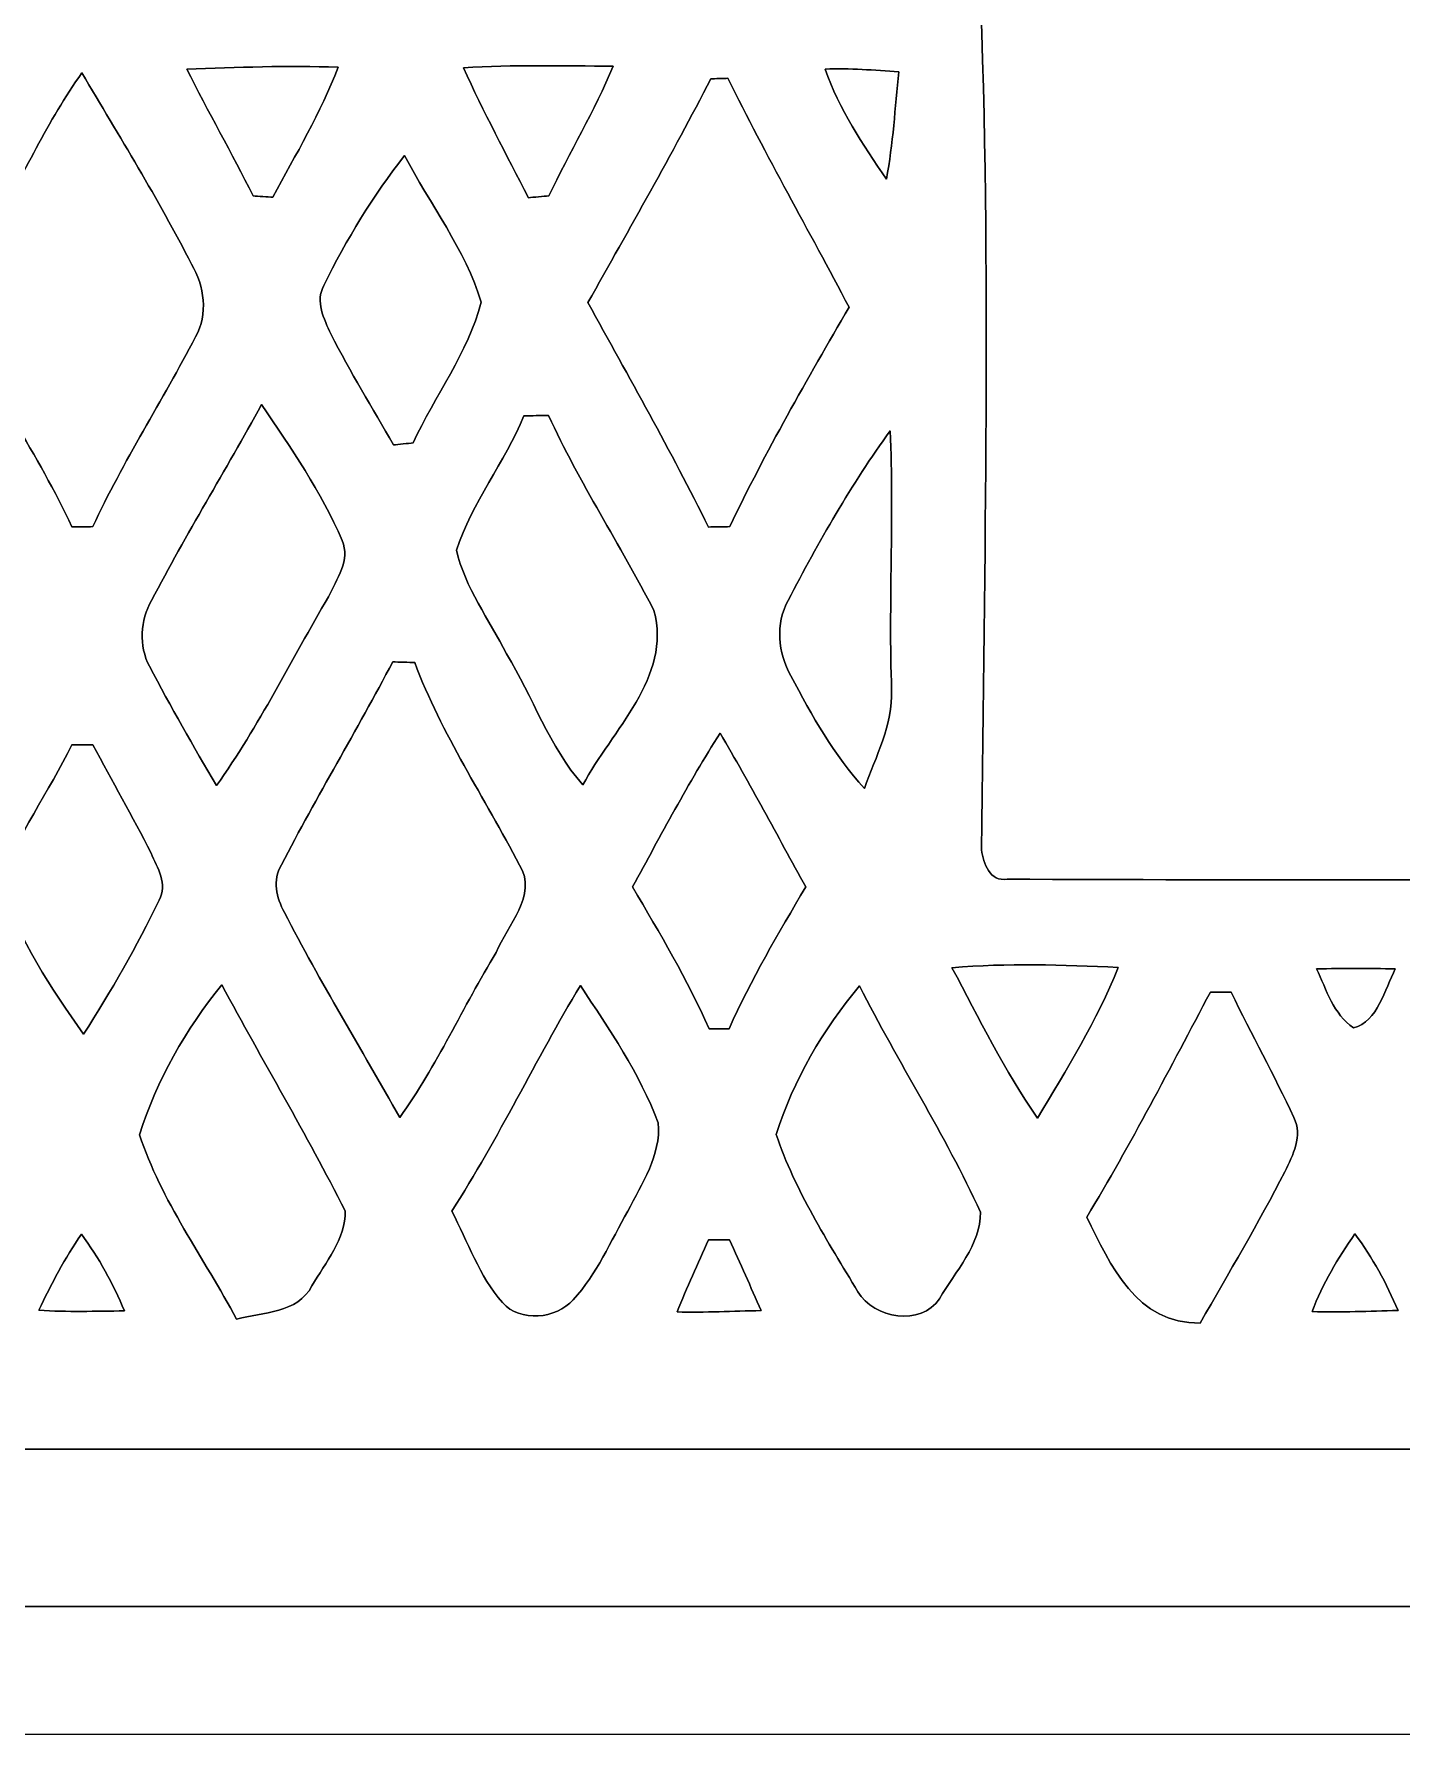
# Model space of a CAD drawing. Header units: centimetres. Extents: x -16.8 to 16.8, y -16.7 to 16.7.
# Drawn here: x -6.33 to 0.11, y -16.67 to -8.67 of the extents above; entities that cross this region are included whole.
import ezdxf

# ---------------------------------------------------------------- set-up
doc = ezdxf.new("R2010")
doc.units = ezdxf.units.CM
doc.header["$MEASUREMENT"] = 0
doc.layers.add('Layer 1', color=7, linetype='Continuous')

msp = doc.modelspace()

# ---------------------------------------------------------------- linework, layer by layer
at = {"layer": 'Layer 1', "color": 7}
for points, knots in [([(-16.77458, 16.66875), (-16.77458, 16.66875), (16.77458, 16.66875), (16.77458, 16.66875), (16.77458, 16.66875), (16.77458, 16.66875), (16.77458, -16.66875), (16.77458, -16.66875), (16.77458, -16.66875), (16.77458, -16.66875), (-16.77458, -16.66875), (-16.77458, -16.66875), (-16.77458, -16.66875), (-16.77458, -16.66875), (-16.77458, 16.66875), (-16.77458, 16.66875), (-16.77458, 16.66875), (-16.77458, 16.66875), (-16.77458, 16.66875), (-16.77458, 16.66875)], [0, 0, 0, 0, 0.1666667, 0.1666667, 0.1666667, 0.1666667, 0.3333333, 0.3333333, 0.3333333, 0.3333333, 0.5, 0.5, 0.5, 0.5, 0.6666667, 0.6666667, 0.6666667, 0.6666667, 1, 1, 1, 1]), ([(-16.23448, 15.81044), (-16.30715, 15.24141), (-16.27505, 14.66568), (-16.28105, 14.09347), (-16.28105, 14.09347), (-16.28034, 4.33317), (-16.28034, -5.42678), (-16.2814, -15.18708), (-16.2814, -15.18708), (-16.27999, -15.44567), (-16.27046, -15.70531), (-16.25353, -15.96425), (-16.25353, -15.96425), (-15.44814, -16.11771), (-14.62581, -16.06162), (-13.81125, -16.06903), (-13.81125, -16.06903), (-4.16842, -16.06867), (5.47405, -16.06973), (15.11688, -16.06867), (15.11688, -16.06867), (15.43791, -16.06832), (15.75823, -16.03869), (16.07644, -15.9953), (16.07644, -15.9953), (16.13147, -15.72966), (16.13923, -15.45731), (16.14205, -15.18744), (16.14205, -15.18744), (16.13641, -5.19183), (16.14135, 4.80378), (16.13958, 14.79938), (16.13958, 14.79938), (16.14029, 15.13981), (16.10395, 15.47812), (16.05351, 15.81432), (16.05351, 15.81432), (5.76933, 15.83302), (-4.51485, 15.81609), (-14.79903, 15.82279), (-14.79903, 15.82279), (-15.27739, 15.82314), (-15.75611, 15.82455), (-16.23448, 15.81044)], [0, 0, 0, 0, 0.0833333, 0.0833333, 0.0833333, 0.0833333, 0.1666667, 0.1666667, 0.1666667, 0.1666667, 0.25, 0.25, 0.25, 0.25, 0.3333333, 0.3333333, 0.3333333, 0.3333333, 0.4166667, 0.4166667, 0.4166667, 0.4166667, 0.5, 0.5, 0.5, 0.5, 0.5833333, 0.5833333, 0.5833333, 0.5833333, 0.6666667, 0.6666667, 0.6666667, 0.6666667, 0.75, 0.75, 0.75, 0.75, 0.8333333, 0.8333333, 0.8333333, 0.8333333, 1, 1, 1, 1]), ([(-15.56879, 15.19167), (-5.97535, 15.18109), (3.61809, 15.19026), (13.21153, 15.18673), (13.21153, 15.18673), (13.94389, 15.18214), (14.67767, 15.20896), (15.40969, 15.15851), (15.40969, 15.15851), (15.38429, 7.28945), (15.40581, -0.57997), (15.39875, -8.44903), (15.39875, -8.44903), (15.40298, -10.74138), (15.38887, -13.03408), (15.40827, -15.32643), (15.40827, -15.32643), (5.8801, -15.33066), (-3.64808, -15.32714), (-13.17625, -15.32819), (-13.17625, -15.32819), (-13.98376, -15.32502), (-14.79162, -15.33666), (-15.59913, -15.32043), (-15.59913, -15.32043), (-15.62559, -12.72434), (-15.60301, -10.1279), (-15.61042, -7.53181), (-15.61042, -7.53181), (-15.61183, -0.18203), (-15.60759, 7.16739), (-15.61253, 14.51716), (-15.61253, 14.51716), (-15.60654, 14.74188), (-15.60759, 14.96907), (-15.56879, 15.19167), (-15.56879, 15.19167), (-15.56879, 15.19167), (-15.56879, 15.19167), (-15.56879, 15.19167)], [0, 0, 0, 0, 0.0909091, 0.0909091, 0.0909091, 0.0909091, 0.1818182, 0.1818182, 0.1818182, 0.1818182, 0.2727273, 0.2727273, 0.2727273, 0.2727273, 0.3636364, 0.3636364, 0.3636364, 0.3636364, 0.4545455, 0.4545455, 0.4545455, 0.4545455, 0.5454545, 0.5454545, 0.5454545, 0.5454545, 0.6363636, 0.6363636, 0.6363636, 0.6363636, 0.7272727, 0.7272727, 0.7272727, 0.7272727, 0.8181818, 0.8181818, 0.8181818, 0.8181818, 1, 1, 1, 1]), ([(6.59659, -4.68701), (6.71548, -4.80377), (6.87564, -4.89903), (6.92714, -5.0673), (6.92714, -5.0673), (7.00969, -5.40526), (6.60329, -5.71712), (6.29673, -5.55625), (6.29673, -5.55625), (6.17714, -5.47017), (6.09565, -5.34282), (6.00393, -5.22993), (6.00393, -5.22993), (5.49875, -5.58976), (4.9657, -5.90868), (4.40761, -6.17961), (4.40761, -6.17961), (4.47922, -6.31649), (4.58682, -6.45019), (4.59281, -6.61141), (4.59281, -6.61141), (4.57059, -6.88728), (4.2418, -7.12435), (3.97933, -6.99311), (3.97933, -6.99311), (3.78213, -6.91444), (3.72851, -6.69361), (3.66395, -6.51298), (3.66395, -6.51298), (3.3976, -6.57472), (3.14713, -6.69078), (2.88607, -6.77051), (2.88607, -6.77051), (2.29482, -6.97724), (1.68063, -7.10389), (1.07879, -7.27393), (1.07879, -7.27393), (1.13665, -7.42703), (1.20756, -7.60554), (1.13277, -7.76499), (1.13277, -7.76499), (1.02023, -8.02852), (0.62689, -8.11283), (0.4318, -7.89376), (0.4318, -7.89376), (0.2854, -7.78228), (0.29704, -7.58014), (0.2727, -7.41998), (0.2727, -7.41998), (-0.71967, -7.60201), (-1.72614, -7.71807), (-2.73473, -7.75088), (-2.73473, -7.75088), (-2.71321, -7.82073), (-2.68958, -7.89023), (-2.67194, -7.96149), (-2.67194, -7.96149), (-2.62643, -8.11107), (-2.70051, -8.25959), (-2.72979, -8.40458), (-2.72979, -8.40458), (-2.44581, -8.4134), (-2.16112, -8.4007), (-1.87713, -8.40846), (-1.87713, -8.40846), (-1.82174, -9.773), (-1.85596, -11.14178), (-1.86902, -12.50774), (-1.86902, -12.50774), (-1.86161, -12.57194), (-1.82845, -12.65908), (-1.74801, -12.64602), (-1.74801, -12.64602), (-0.6096, -12.64991), (0.52952, -12.65484), (1.66793, -12.63579), (1.66793, -12.63579), (1.68945, -11.29841), (1.66582, -9.96068), (1.67569, -8.62365), (1.67569, -8.62365), (1.59209, -8.48572), (1.71979, -8.3947), (1.82598, -8.39999), (1.82598, -8.39999), (3.62197, -8.42892), (5.41831, -8.40705), (7.21431, -8.41375), (7.21431, -8.41375), (8.11142, -8.40669), (9.00889, -8.4328), (9.90565, -8.3947), (9.90565, -8.3947), (9.86614, -8.29698), (9.8238, -8.19997), (9.77759, -8.10648), (9.77759, -8.10648), (8.97678, -6.63222), (8.16292, -5.16467), (7.36106, -3.69147), (7.36106, -3.69147), (7.12717, -4.03825), (6.91127, -4.40514), (6.59659, -4.68701), (6.59659, -4.68701), (6.59659, -4.68701), (6.59659, -4.68701), (6.59659, -4.68701)], [0, 0, 0, 0, 0.0357143, 0.0357143, 0.0357143, 0.0357143, 0.0714286, 0.0714286, 0.0714286, 0.0714286, 0.1071429, 0.1071429, 0.1071429, 0.1071429, 0.1428571, 0.1428571, 0.1428571, 0.1428571, 0.1785714, 0.1785714, 0.1785714, 0.1785714, 0.2142857, 0.2142857, 0.2142857, 0.2142857, 0.25, 0.25, 0.25, 0.25, 0.2857143, 0.2857143, 0.2857143, 0.2857143, 0.3214286, 0.3214286, 0.3214286, 0.3214286, 0.3571429, 0.3571429, 0.3571429, 0.3571429, 0.3928571, 0.3928571, 0.3928571, 0.3928571, 0.4285714, 0.4285714, 0.4285714, 0.4285714, 0.4642857, 0.4642857, 0.4642857, 0.4642857, 0.5, 0.5, 0.5, 0.5, 0.5357143, 0.5357143, 0.5357143, 0.5357143, 0.5714286, 0.5714286, 0.5714286, 0.5714286, 0.6071429, 0.6071429, 0.6071429, 0.6071429, 0.6428571, 0.6428571, 0.6428571, 0.6428571, 0.6785714, 0.6785714, 0.6785714, 0.6785714, 0.7142857, 0.7142857, 0.7142857, 0.7142857, 0.75, 0.75, 0.75, 0.75, 0.7857143, 0.7857143, 0.7857143, 0.7857143, 0.8214286, 0.8214286, 0.8214286, 0.8214286, 0.8571429, 0.8571429, 0.8571429, 0.8571429, 0.8928571, 0.8928571, 0.8928571, 0.8928571, 0.9285714, 0.9285714, 0.9285714, 0.9285714, 1, 1, 1, 1]), ([(-6.52074, -9.56769), (-6.58671, -9.70209), (-6.68902, -9.83121), (-6.67032, -9.99137), (-6.67032, -9.99137), (-6.53591, -10.34274), (-6.30873, -10.64754), (-6.15174, -10.98832), (-6.15174, -10.98832), (-6.12704, -10.98797), (-6.07801, -10.98726), (-6.05331, -10.98691), (-6.05331, -10.98691), (-5.91044, -10.67929), (-5.72594, -10.39354), (-5.56966, -10.09332), (-5.56966, -10.09332), (-5.50933, -9.98784), (-5.52838, -9.85308), (-5.58835, -9.75219), (-5.58835, -9.75219), (-5.74569, -9.44386), (-5.92914, -9.14964), (-6.10447, -8.8519), (-6.10447, -8.8519), (-6.26745, -9.07556), (-6.37611, -9.33238), (-6.52074, -9.56769), (-6.52074, -9.56769), (-6.52074, -9.56769), (-6.52074, -9.56769), (-6.52074, -9.56769)], [0, 0, 0, 0, 0.1111111, 0.1111111, 0.1111111, 0.1111111, 0.2222222, 0.2222222, 0.2222222, 0.2222222, 0.3333333, 0.3333333, 0.3333333, 0.3333333, 0.4444444, 0.4444444, 0.4444444, 0.4444444, 0.5555556, 0.5555556, 0.5555556, 0.5555556, 0.6666667, 0.6666667, 0.6666667, 0.6666667, 0.7777778, 0.7777778, 0.7777778, 0.7777778, 1, 1, 1, 1]), ([(-5.61128, -8.8332), (-5.51074, -9.03393), (-5.39856, -9.22902), (-5.29908, -9.43046), (-5.29908, -9.43046), (-5.27579, -9.43222), (-5.22923, -9.43504), (-5.20594, -9.43645), (-5.20594, -9.43645), (-5.09799, -9.23572), (-4.97946, -9.03923), (-4.89867, -8.82509), (-4.89867, -8.82509), (-5.13609, -8.81486), (-5.37386, -8.8265), (-5.61128, -8.8332), (-5.61128, -8.8332), (-5.61128, -8.8332), (-5.61128, -8.8332), (-5.61128, -8.8332)], [0, 0, 0, 0, 0.1666667, 0.1666667, 0.1666667, 0.1666667, 0.3333333, 0.3333333, 0.3333333, 0.3333333, 0.5, 0.5, 0.5, 0.5, 0.6666667, 0.6666667, 0.6666667, 0.6666667, 1, 1, 1, 1]), ([(-4.30883, -8.82721), (-4.21323, -9.03393), (-4.10739, -9.23643), (-4.00262, -9.43892), (-4.00262, -9.43892), (-3.97863, -9.43681), (-3.93065, -9.43257), (-3.90666, -9.43046), (-3.90666, -9.43046), (-3.80788, -9.22584), (-3.69111, -9.03005), (-3.60363, -8.8205), (-3.60363, -8.8205), (-3.83893, -8.81768), (-4.07423, -8.81345), (-4.30883, -8.82721), (-4.30883, -8.82721), (-4.30883, -8.82721), (-4.30883, -8.82721), (-4.30883, -8.82721)], [0, 0, 0, 0, 0.1666667, 0.1666667, 0.1666667, 0.1666667, 0.3333333, 0.3333333, 0.3333333, 0.3333333, 0.5, 0.5, 0.5, 0.5, 0.6666667, 0.6666667, 0.6666667, 0.6666667, 1, 1, 1, 1]), ([(-3.14396, -8.87906), (-3.32634, -9.23607), (-3.52637, -9.58356), (-3.72251, -9.93281), (-3.72251, -9.93281), (-3.52884, -10.28241), (-3.33269, -10.63096), (-3.15419, -10.98867), (-3.15419, -10.98867), (-3.12914, -10.98832), (-3.0794, -10.98726), (-3.05435, -10.98691), (-3.05435, -10.98691), (-2.88537, -10.63307), (-2.68923, -10.29335), (-2.49273, -9.95398), (-2.49273, -9.95398), (-2.68217, -9.5945), (-2.88325, -9.24137), (-3.06317, -8.87695), (-3.06317, -8.87695), (-3.08363, -8.87765), (-3.12385, -8.87871), (-3.14396, -8.87906), (-3.14396, -8.87906), (-3.14396, -8.87906), (-3.14396, -8.87906), (-3.14396, -8.87906)], [0, 0, 0, 0, 0.125, 0.125, 0.125, 0.125, 0.25, 0.25, 0.25, 0.25, 0.375, 0.375, 0.375, 0.375, 0.5, 0.5, 0.5, 0.5, 0.625, 0.625, 0.625, 0.625, 0.75, 0.75, 0.75, 0.75, 1, 1, 1, 1]), ([(-2.60526, -8.83391), (-2.54071, -9.02194), (-2.42782, -9.1881), (-2.31669, -9.35179), (-2.31669, -9.35179), (-2.28494, -9.18527), (-2.27683, -9.01418), (-2.25813, -8.84696), (-2.25813, -8.84696), (-2.37349, -8.83849), (-2.48991, -8.82862), (-2.60526, -8.83391), (-2.60526, -8.83391), (-2.60526, -8.83391), (-2.60526, -8.83391), (-2.60526, -8.83391)], [0, 0, 0, 0, 0.2, 0.2, 0.2, 0.2, 0.4, 0.4, 0.4, 0.4, 0.6, 0.6, 0.6, 0.6, 1, 1, 1, 1]), ([(-4.96535, -9.85132), (-5.00768, -9.92646), (-4.96464, -10.01007), (-4.93219, -10.08027), (-4.93219, -10.08027), (-4.84223, -10.25878), (-4.73639, -10.42811), (-4.63726, -10.60203), (-4.63726, -10.60203), (-4.61433, -10.59991), (-4.56847, -10.59533), (-4.54554, -10.59321), (-4.54554, -10.59321), (-4.44324, -10.37026), (-4.28625, -10.16882), (-4.22487, -9.92999), (-4.22487, -9.92999), (-4.2993, -9.68269), (-4.46652, -9.46926), (-4.58576, -9.23996), (-4.58576, -9.23996), (-4.73357, -9.4294), (-4.85951, -9.63542), (-4.96535, -9.85132), (-4.96535, -9.85132), (-4.96535, -9.85132), (-4.96535, -9.85132), (-4.96535, -9.85132)], [0, 0, 0, 0, 0.125, 0.125, 0.125, 0.125, 0.25, 0.25, 0.25, 0.25, 0.375, 0.375, 0.375, 0.375, 0.5, 0.5, 0.5, 0.5, 0.625, 0.625, 0.625, 0.625, 0.75, 0.75, 0.75, 0.75, 1, 1, 1, 1]), ([(-5.25851, -10.41224), (-5.4289, -10.72092), (-5.6134, -11.02184), (-5.77744, -11.3344), (-5.77744, -11.3344), (-5.8293, -11.42718), (-5.83741, -11.54783), (-5.78697, -11.64378), (-5.78697, -11.64378), (-5.68607, -11.83322), (-5.58059, -12.0209), (-5.47123, -12.20576), (-5.47123, -12.20576), (-5.27121, -11.92459), (-5.11845, -11.61344), (-4.94383, -11.31641), (-4.94383, -11.31641), (-4.90573, -11.23527), (-4.83905, -11.14354), (-4.87998, -11.05147), (-4.87998, -11.05147), (-4.97769, -10.82322), (-5.12092, -10.6172), (-5.25851, -10.41224), (-5.25851, -10.41224), (-5.25851, -10.41224), (-5.25851, -10.41224), (-5.25851, -10.41224)], [0, 0, 0, 0, 0.125, 0.125, 0.125, 0.125, 0.25, 0.25, 0.25, 0.25, 0.375, 0.375, 0.375, 0.375, 0.5, 0.5, 0.5, 0.5, 0.625, 0.625, 0.625, 0.625, 0.75, 0.75, 0.75, 0.75, 1, 1, 1, 1]), ([(-4.02414, -10.46586), (-4.1148, -10.68387), (-4.2672, -10.87367), (-4.34093, -11.09768), (-4.34093, -11.09768), (-4.30213, -11.27266), (-4.18641, -11.42577), (-4.10563, -11.58593), (-4.10563, -11.58593), (-3.9811, -11.78807), (-3.90525, -12.02231), (-3.74579, -12.20188), (-3.74579, -12.20188), (-3.61068, -11.94717), (-3.32564, -11.69423), (-3.41171, -11.38132), (-3.41171, -11.38132), (-3.57082, -11.07228), (-3.76238, -10.77983), (-3.90772, -10.46339), (-3.90772, -10.46339), (-3.94688, -10.46409), (-3.98568, -10.4648), (-4.02414, -10.46586), (-4.02414, -10.46586), (-4.02414, -10.46586), (-4.02414, -10.46586), (-4.02414, -10.46586)], [0, 0, 0, 0, 0.125, 0.125, 0.125, 0.125, 0.25, 0.25, 0.25, 0.25, 0.375, 0.375, 0.375, 0.375, 0.5, 0.5, 0.5, 0.5, 0.625, 0.625, 0.625, 0.625, 0.75, 0.75, 0.75, 0.75, 1, 1, 1, 1]), ([(-2.77918, -11.33404), (-2.84127, -11.4427), (-2.82681, -11.58169), (-2.76719, -11.68859), (-2.76719, -11.68859), (-2.66876, -11.87556), (-2.56293, -12.06182), (-2.42041, -12.21952), (-2.42041, -12.21952), (-2.36643, -12.06888), (-2.28741, -11.9193), (-2.29235, -11.75526), (-2.29235, -11.75526), (-2.30717, -11.34851), (-2.28071, -10.94246), (-2.2987, -10.53606), (-2.2987, -10.53606), (-2.48214, -10.78689), (-2.63631, -11.05853), (-2.77918, -11.33404), (-2.77918, -11.33404), (-2.77918, -11.33404), (-2.77918, -11.33404), (-2.77918, -11.33404)], [0, 0, 0, 0, 0.1428571, 0.1428571, 0.1428571, 0.1428571, 0.2857143, 0.2857143, 0.2857143, 0.2857143, 0.4285714, 0.4285714, 0.4285714, 0.4285714, 0.5714286, 0.5714286, 0.5714286, 0.5714286, 0.7142857, 0.7142857, 0.7142857, 0.7142857, 1, 1, 1, 1]), ([(-4.64114, -11.62332), (-4.81083, -11.9447), (-4.9978, -12.25656), (-5.16573, -12.579), (-5.16573, -12.579), (-5.20876, -12.64991), (-5.18936, -12.73351), (-5.15126, -12.80231), (-5.15126, -12.80231), (-4.98299, -13.13074), (-4.7879, -13.44507), (-4.60834, -13.76751), (-4.60834, -13.76751), (-4.43265, -13.52374), (-4.31059, -13.2461), (-4.15396, -12.99034), (-4.15396, -12.99034), (-4.10281, -12.86228), (-3.95676, -12.72399), (-4.04389, -12.5797), (-4.04389, -12.5797), (-4.2097, -12.26291), (-4.41149, -11.96305), (-4.53778, -11.6265), (-4.53778, -11.6265), (-4.56353, -11.62544), (-4.61539, -11.62403), (-4.64114, -11.62332), (-4.64114, -11.62332), (-4.64114, -11.62332), (-4.64114, -11.62332), (-4.64114, -11.62332)], [0, 0, 0, 0, 0.1111111, 0.1111111, 0.1111111, 0.1111111, 0.2222222, 0.2222222, 0.2222222, 0.2222222, 0.3333333, 0.3333333, 0.3333333, 0.3333333, 0.4444444, 0.4444444, 0.4444444, 0.4444444, 0.5555556, 0.5555556, 0.5555556, 0.5555556, 0.6666667, 0.6666667, 0.6666667, 0.6666667, 0.7777778, 0.7777778, 0.7777778, 0.7777778, 1, 1, 1, 1]), ([(-3.51261, -12.68271), (-3.38314, -12.90002), (-3.25438, -13.11875), (-3.15136, -13.35017), (-3.15136, -13.35017), (-3.12808, -13.35017), (-3.08081, -13.35017), (-3.05753, -13.35017), (-3.05753, -13.35017), (-2.95451, -13.11875), (-2.82575, -12.90002), (-2.69663, -12.68271), (-2.69663, -12.68271), (-2.82998, -12.44106), (-2.9591, -12.19659), (-3.09986, -11.95917), (-3.09986, -11.95917), (-3.25014, -12.19271), (-3.37855, -12.43965), (-3.51261, -12.68271), (-3.51261, -12.68271), (-3.51261, -12.68271), (-3.51261, -12.68271), (-3.51261, -12.68271)], [0, 0, 0, 0, 0.1428571, 0.1428571, 0.1428571, 0.1428571, 0.2857143, 0.2857143, 0.2857143, 0.2857143, 0.4285714, 0.4285714, 0.4285714, 0.4285714, 0.5714286, 0.5714286, 0.5714286, 0.5714286, 0.7142857, 0.7142857, 0.7142857, 0.7142857, 1, 1, 1, 1]), ([(-6.15244, -12.01314), (-6.25687, -12.23469), (-6.41668, -12.43647), (-6.48053, -12.67495), (-6.48053, -12.67495), (-6.40433, -12.92966), (-6.25016, -13.15932), (-6.09706, -13.37522), (-6.09706, -13.37522), (-5.96688, -13.17237), (-5.84588, -12.96211), (-5.74111, -12.74516), (-5.74111, -12.74516), (-5.70018, -12.66966), (-5.74816, -12.5917), (-5.77921, -12.52361), (-5.77921, -12.52361), (-5.86599, -12.35075), (-5.96336, -12.18353), (-6.05367, -12.01314), (-6.05367, -12.01314), (-6.07836, -12.01314), (-6.12775, -12.01314), (-6.15244, -12.01314), (-6.15244, -12.01314), (-6.15244, -12.01314), (-6.15244, -12.01314), (-6.15244, -12.01314)], [0, 0, 0, 0, 0.125, 0.125, 0.125, 0.125, 0.25, 0.25, 0.25, 0.25, 0.375, 0.375, 0.375, 0.375, 0.5, 0.5, 0.5, 0.5, 0.625, 0.625, 0.625, 0.625, 0.75, 0.75, 0.75, 0.75, 1, 1, 1, 1]), ([(-2.00801, -13.06266), (-1.88172, -13.3029), (-1.75824, -13.54631), (-1.60584, -13.77139), (-1.60584, -13.77139), (-1.46756, -13.54137), (-1.32574, -13.31136), (-1.2252, -13.0616), (-1.2252, -13.0616), (-1.4859, -13.04819), (-1.74801, -13.04043), (-2.00801, -13.06266), (-2.00801, -13.06266), (-2.00801, -13.06266), (-2.00801, -13.06266), (-2.00801, -13.06266)], [0, 0, 0, 0, 0.2, 0.2, 0.2, 0.2, 0.4, 0.4, 0.4, 0.4, 0.6, 0.6, 0.6, 0.6, 1, 1, 1, 1]), ([(-0.29104, -13.0683), (-0.24553, -13.16602), (-0.21167, -13.28138), (-0.11783, -13.34558), (-0.11783, -13.34558), (-0.00141, -13.31595), (0.02822, -13.16355), (0.07938, -13.0683), (0.07938, -13.0683), (-0.04445, -13.06548), (-0.16792, -13.06548), (-0.29104, -13.0683), (-0.29104, -13.0683), (-0.29104, -13.0683), (-0.29104, -13.0683), (-0.29104, -13.0683)], [0, 0, 0, 0, 0.2, 0.2, 0.2, 0.2, 0.4, 0.4, 0.4, 0.4, 0.6, 0.6, 0.6, 0.6, 1, 1, 1, 1]), ([(-5.83353, -13.84829), (-5.73229, -14.15803), (-5.53014, -14.42896), (-5.37633, -14.71612), (-5.37633, -14.71612), (-5.25145, -14.68226), (-5.09058, -14.68931), (-5.02144, -14.5602), (-5.02144, -14.5602), (-4.95794, -14.45048), (-4.86234, -14.33795), (-4.86516, -14.20671), (-4.86516, -14.20671), (-5.04825, -13.84723), (-5.25392, -13.49869), (-5.44618, -13.14344), (-5.44618, -13.14344), (-5.61587, -13.35193), (-5.75239, -13.59253), (-5.83353, -13.84829), (-5.83353, -13.84829), (-5.83353, -13.84829), (-5.83353, -13.84829), (-5.83353, -13.84829)], [0, 0, 0, 0, 0.1428571, 0.1428571, 0.1428571, 0.1428571, 0.2857143, 0.2857143, 0.2857143, 0.2857143, 0.4285714, 0.4285714, 0.4285714, 0.4285714, 0.5714286, 0.5714286, 0.5714286, 0.5714286, 0.7142857, 0.7142857, 0.7142857, 0.7142857, 1, 1, 1, 1]), ([(-4.36351, -14.20812), (-4.28766, -14.35241), (-4.23404, -14.51398), (-4.12468, -14.63851), (-4.12468, -14.63851), (-4.04001, -14.73271), (-3.8735, -14.71542), (-3.79095, -14.62511), (-3.79095, -14.62511), (-3.67983, -14.50411), (-3.61562, -14.34924), (-3.53448, -14.20883), (-3.53448, -14.20883), (-3.46851, -14.07724), (-3.37785, -13.94777), (-3.3909, -13.7922), (-3.3909, -13.7922), (-3.47945, -13.56007), (-3.62126, -13.35264), (-3.75779, -13.14662), (-3.75779, -13.14662), (-3.96804, -13.49551), (-4.14196, -13.86558), (-4.36351, -14.20812), (-4.36351, -14.20812), (-4.36351, -14.20812), (-4.36351, -14.20812), (-4.36351, -14.20812)], [0, 0, 0, 0, 0.125, 0.125, 0.125, 0.125, 0.25, 0.25, 0.25, 0.25, 0.375, 0.375, 0.375, 0.375, 0.5, 0.5, 0.5, 0.5, 0.625, 0.625, 0.625, 0.625, 0.75, 0.75, 0.75, 0.75, 1, 1, 1, 1]), ([(-2.83563, -13.84794), (-2.74743, -14.11005), (-2.59362, -14.351), (-2.45075, -14.58771), (-2.45075, -14.58771), (-2.3749, -14.71401), (-2.15477, -14.75105), (-2.06693, -14.62017), (-2.06693, -14.62017), (-1.99461, -14.49352), (-1.87113, -14.36652), (-1.87396, -14.21271), (-1.87396, -14.21271), (-2.04153, -13.84688), (-2.26236, -13.50751), (-2.44299, -13.14803), (-2.44299, -13.14803), (-2.61585, -13.35334), (-2.75484, -13.59217), (-2.83563, -13.84794), (-2.83563, -13.84794), (-2.83563, -13.84794), (-2.83563, -13.84794), (-2.83563, -13.84794)], [0, 0, 0, 0, 0.1428571, 0.1428571, 0.1428571, 0.1428571, 0.2857143, 0.2857143, 0.2857143, 0.2857143, 0.4285714, 0.4285714, 0.4285714, 0.4285714, 0.5714286, 0.5714286, 0.5714286, 0.5714286, 0.7142857, 0.7142857, 0.7142857, 0.7142857, 1, 1, 1, 1]), ([(-0.79128, -13.17766), (-0.98072, -13.53291), (-1.16523, -13.89168), (-1.37372, -14.2367), (-1.37372, -14.2367), (-1.26365, -14.45966), (-1.13806, -14.74188), (-0.83891, -14.73482), (-0.83891, -14.73482), (-0.7045, -14.49811), (-0.56515, -14.26422), (-0.44027, -14.02256), (-0.44027, -14.02256), (-0.40358, -13.9446), (-0.35454, -13.85323), (-0.39864, -13.76786), (-0.39864, -13.76786), (-0.49036, -13.56819), (-0.59831, -13.37663), (-0.69286, -13.17837), (-0.69286, -13.17837), (-0.7172, -13.17837), (-0.76659, -13.17801), (-0.79128, -13.17766), (-0.79128, -13.17766), (-0.79128, -13.17766), (-0.79128, -13.17766), (-0.79128, -13.17766)], [0, 0, 0, 0, 0.125, 0.125, 0.125, 0.125, 0.25, 0.25, 0.25, 0.25, 0.375, 0.375, 0.375, 0.375, 0.5, 0.5, 0.5, 0.5, 0.625, 0.625, 0.625, 0.625, 0.75, 0.75, 0.75, 0.75, 1, 1, 1, 1]), ([(-6.10729, -14.31678), (-6.18455, -14.43002), (-6.24911, -14.55102), (-6.30802, -14.67485), (-6.30802, -14.67485), (-6.17361, -14.68367), (-6.03956, -14.67838), (-5.90444, -14.67767), (-5.90444, -14.67767), (-5.95877, -14.55032), (-6.02368, -14.4272), (-6.10729, -14.31678), (-6.10729, -14.31678), (-6.10729, -14.31678), (-6.10729, -14.31678), (-6.10729, -14.31678)], [0, 0, 0, 0, 0.2, 0.2, 0.2, 0.2, 0.4, 0.4, 0.4, 0.4, 0.6, 0.6, 0.6, 0.6, 1, 1, 1, 1]), ([(-0.11113, -14.31572), (-0.19191, -14.42932), (-0.26247, -14.55032), (-0.31221, -14.6812), (-0.31221, -14.6812), (-0.17709, -14.68543), (-0.04339, -14.67873), (0.09208, -14.67591), (0.09208, -14.67591), (0.0381, -14.54856), (-0.02752, -14.42614), (-0.11113, -14.31572), (-0.11113, -14.31572), (-0.11113, -14.31572), (-0.11113, -14.31572), (-0.11113, -14.31572)], [0, 0, 0, 0, 0.2, 0.2, 0.2, 0.2, 0.4, 0.4, 0.4, 0.4, 0.6, 0.6, 0.6, 0.6, 1, 1, 1, 1]), ([(-3.15419, -14.34289), (-3.20428, -14.45542), (-3.25579, -14.56796), (-3.30271, -14.68261), (-3.30271, -14.68261), (-3.17041, -14.68579), (-3.03953, -14.67873), (-2.90724, -14.67626), (-2.90724, -14.67626), (-2.95487, -14.56443), (-3.00637, -14.45366), (-3.05506, -14.34289), (-3.05506, -14.34289), (-3.07975, -14.34289), (-3.12949, -14.34289), (-3.15419, -14.34289), (-3.15419, -14.34289), (-3.15419, -14.34289), (-3.15419, -14.34289), (-3.15419, -14.34289)], [0, 0, 0, 0, 0.1666667, 0.1666667, 0.1666667, 0.1666667, 0.3333333, 0.3333333, 0.3333333, 0.3333333, 0.5, 0.5, 0.5, 0.5, 0.6666667, 0.6666667, 0.6666667, 0.6666667, 1, 1, 1, 1])]:
    msp.add_open_spline(points, degree=3, knots=knots, dxfattribs=at)
at = {"layer": 'Layer 1', "color": 250}
for points, knots in [([(-16.23448, 15.81044), (-15.75611, 15.82455), (-15.27739, 15.82314), (-14.79903, 15.82279), (-14.79903, 15.82279), (-4.51485, 15.81609), (5.76933, 15.83302), (16.05351, 15.81432), (16.05351, 15.81432), (16.10395, 15.47812), (16.14029, 15.13981), (16.13958, 14.79938), (16.13958, 14.79938), (16.14135, 4.80378), (16.13641, -5.19183), (16.14205, -15.18744), (16.14205, -15.18744), (16.13923, -15.45731), (16.13147, -15.72966), (16.07644, -15.9953), (16.07644, -15.9953), (15.75823, -16.03869), (15.43791, -16.06832), (15.11688, -16.06867), (15.11688, -16.06867), (5.47405, -16.06973), (-4.16842, -16.06867), (-13.81125, -16.06903), (-13.81125, -16.06903), (-14.62581, -16.06162), (-15.44814, -16.11771), (-16.25353, -15.96425), (-16.25353, -15.96425), (-16.27046, -15.70531), (-16.27999, -15.44567), (-16.2814, -15.18708), (-16.2814, -15.18708), (-16.28034, -5.42678), (-16.28034, 4.33317), (-16.28105, 14.09347), (-16.28105, 14.09347), (-16.27505, 14.66568), (-16.30715, 15.24141), (-16.23448, 15.81044), (-16.23448, 15.81044), (-16.23448, 15.81044), (-16.23448, 15.81044), (-16.23448, 15.81044)], [0, 0, 0, 0, 0.0769231, 0.0769231, 0.0769231, 0.0769231, 0.1538462, 0.1538462, 0.1538462, 0.1538462, 0.2307692, 0.2307692, 0.2307692, 0.2307692, 0.3076923, 0.3076923, 0.3076923, 0.3076923, 0.3846154, 0.3846154, 0.3846154, 0.3846154, 0.4615385, 0.4615385, 0.4615385, 0.4615385, 0.5384615, 0.5384615, 0.5384615, 0.5384615, 0.6153846, 0.6153846, 0.6153846, 0.6153846, 0.6923077, 0.6923077, 0.6923077, 0.6923077, 0.7692308, 0.7692308, 0.7692308, 0.7692308, 0.8461538, 0.8461538, 0.8461538, 0.8461538, 1, 1, 1, 1]), ([(-15.56879, 15.19167), (-15.60759, 14.96907), (-15.60654, 14.74188), (-15.61253, 14.51716), (-15.61253, 14.51716), (-15.60759, 7.16739), (-15.61183, -0.18203), (-15.61042, -7.53181), (-15.61042, -7.53181), (-15.60301, -10.1279), (-15.62559, -12.72434), (-15.59913, -15.32043), (-15.59913, -15.32043), (-14.79162, -15.33666), (-13.98376, -15.32502), (-13.17625, -15.32819), (-13.17625, -15.32819), (-3.64808, -15.32714), (5.8801, -15.33066), (15.40827, -15.32643), (15.40827, -15.32643), (15.38887, -13.03408), (15.40298, -10.74138), (15.39875, -8.44903), (15.39875, -8.44903), (15.40581, -0.57997), (15.38429, 7.28945), (15.40969, 15.15851), (15.40969, 15.15851), (14.67767, 15.20896), (13.94389, 15.18214), (13.21153, 15.18673), (13.21153, 15.18673), (3.61809, 15.19026), (-5.97535, 15.18109), (-15.56879, 15.19167)], [0, 0, 0, 0, 0.1, 0.1, 0.1, 0.1, 0.2, 0.2, 0.2, 0.2, 0.3, 0.3, 0.3, 0.3, 0.4, 0.4, 0.4, 0.4, 0.5, 0.5, 0.5, 0.5, 0.6, 0.6, 0.6, 0.6, 0.7, 0.7, 0.7, 0.7, 0.8, 0.8, 0.8, 0.8, 1, 1, 1, 1]), ([(6.59659, -4.68701), (6.91127, -4.40514), (7.12717, -4.03825), (7.36106, -3.69147), (7.36106, -3.69147), (8.16292, -5.16467), (8.97678, -6.63222), (9.77759, -8.10648), (9.77759, -8.10648), (9.8238, -8.19997), (9.86614, -8.29698), (9.90565, -8.3947), (9.90565, -8.3947), (9.00889, -8.4328), (8.11142, -8.40669), (7.21431, -8.41375), (7.21431, -8.41375), (5.41831, -8.40705), (3.62197, -8.42892), (1.82598, -8.39999), (1.82598, -8.39999), (1.71979, -8.3947), (1.59209, -8.48572), (1.67569, -8.62365), (1.67569, -8.62365), (1.66582, -9.96068), (1.68945, -11.29841), (1.66793, -12.63579), (1.66793, -12.63579), (0.52952, -12.65484), (-0.6096, -12.64991), (-1.74801, -12.64602), (-1.74801, -12.64602), (-1.82845, -12.65908), (-1.86161, -12.57194), (-1.86902, -12.50774), (-1.86902, -12.50774), (-1.85596, -11.14178), (-1.82174, -9.773), (-1.87713, -8.40846), (-1.87713, -8.40846), (-2.16112, -8.4007), (-2.44581, -8.4134), (-2.72979, -8.40458), (-2.72979, -8.40458), (-2.70051, -8.25959), (-2.62643, -8.11107), (-2.67194, -7.96149), (-2.67194, -7.96149), (-2.68958, -7.89023), (-2.71321, -7.82073), (-2.73473, -7.75088), (-2.73473, -7.75088), (-1.72614, -7.71807), (-0.71967, -7.60201), (0.2727, -7.41998), (0.2727, -7.41998), (0.29704, -7.58014), (0.2854, -7.78228), (0.4318, -7.89376), (0.4318, -7.89376), (0.62689, -8.11283), (1.02023, -8.02852), (1.13277, -7.76499), (1.13277, -7.76499), (1.20756, -7.60554), (1.13665, -7.42703), (1.07879, -7.27393), (1.07879, -7.27393), (1.68063, -7.10389), (2.29482, -6.97724), (2.88607, -6.77051), (2.88607, -6.77051), (3.14713, -6.69078), (3.3976, -6.57472), (3.66395, -6.51298), (3.66395, -6.51298), (3.72851, -6.69361), (3.78213, -6.91444), (3.97933, -6.99311), (3.97933, -6.99311), (4.2418, -7.12435), (4.57059, -6.88728), (4.59281, -6.61141), (4.59281, -6.61141), (4.58682, -6.45019), (4.47922, -6.31649), (4.40761, -6.17961), (4.40761, -6.17961), (4.9657, -5.90868), (5.49875, -5.58976), (6.00393, -5.22993), (6.00393, -5.22993), (6.09565, -5.34282), (6.17714, -5.47017), (6.29673, -5.55625), (6.29673, -5.55625), (6.60329, -5.71712), (7.00969, -5.40526), (6.92714, -5.0673), (6.92714, -5.0673), (6.87564, -4.89903), (6.71548, -4.80377), (6.59659, -4.68701)], [0, 0, 0, 0, 0.037037, 0.037037, 0.037037, 0.037037, 0.0740741, 0.0740741, 0.0740741, 0.0740741, 0.1111111, 0.1111111, 0.1111111, 0.1111111, 0.1481481, 0.1481481, 0.1481481, 0.1481481, 0.1851852, 0.1851852, 0.1851852, 0.1851852, 0.2222222, 0.2222222, 0.2222222, 0.2222222, 0.2592593, 0.2592593, 0.2592593, 0.2592593, 0.2962963, 0.2962963, 0.2962963, 0.2962963, 0.3333333, 0.3333333, 0.3333333, 0.3333333, 0.3703704, 0.3703704, 0.3703704, 0.3703704, 0.4074074, 0.4074074, 0.4074074, 0.4074074, 0.4444444, 0.4444444, 0.4444444, 0.4444444, 0.4814815, 0.4814815, 0.4814815, 0.4814815, 0.5185185, 0.5185185, 0.5185185, 0.5185185, 0.5555556, 0.5555556, 0.5555556, 0.5555556, 0.5925926, 0.5925926, 0.5925926, 0.5925926, 0.6296296, 0.6296296, 0.6296296, 0.6296296, 0.6666667, 0.6666667, 0.6666667, 0.6666667, 0.7037037, 0.7037037, 0.7037037, 0.7037037, 0.7407407, 0.7407407, 0.7407407, 0.7407407, 0.7777778, 0.7777778, 0.7777778, 0.7777778, 0.8148148, 0.8148148, 0.8148148, 0.8148148, 0.8518519, 0.8518519, 0.8518519, 0.8518519, 0.8888889, 0.8888889, 0.8888889, 0.8888889, 0.9259259, 0.9259259, 0.9259259, 0.9259259, 1, 1, 1, 1]), ([(-6.52074, -9.56769), (-6.37611, -9.33238), (-6.26745, -9.07556), (-6.10447, -8.8519), (-6.10447, -8.8519), (-5.92914, -9.14964), (-5.74569, -9.44386), (-5.58835, -9.75219), (-5.58835, -9.75219), (-5.52838, -9.85308), (-5.50933, -9.98784), (-5.56966, -10.09332), (-5.56966, -10.09332), (-5.72594, -10.39354), (-5.91044, -10.67929), (-6.05331, -10.98691), (-6.05331, -10.98691), (-6.07801, -10.98726), (-6.12704, -10.98797), (-6.15174, -10.98832), (-6.15174, -10.98832), (-6.30873, -10.64754), (-6.53591, -10.34274), (-6.67032, -9.99137), (-6.67032, -9.99137), (-6.68902, -9.83121), (-6.58671, -9.70209), (-6.52074, -9.56769)], [0, 0, 0, 0, 0.125, 0.125, 0.125, 0.125, 0.25, 0.25, 0.25, 0.25, 0.375, 0.375, 0.375, 0.375, 0.5, 0.5, 0.5, 0.5, 0.625, 0.625, 0.625, 0.625, 0.75, 0.75, 0.75, 0.75, 1, 1, 1, 1]), ([(-5.61128, -8.8332), (-5.37386, -8.8265), (-5.13609, -8.81486), (-4.89867, -8.82509), (-4.89867, -8.82509), (-4.97946, -9.03923), (-5.09799, -9.23572), (-5.20594, -9.43645), (-5.20594, -9.43645), (-5.22923, -9.43504), (-5.27579, -9.43222), (-5.29908, -9.43046), (-5.29908, -9.43046), (-5.39856, -9.22902), (-5.51074, -9.03393), (-5.61128, -8.8332)], [0, 0, 0, 0, 0.2, 0.2, 0.2, 0.2, 0.4, 0.4, 0.4, 0.4, 0.6, 0.6, 0.6, 0.6, 1, 1, 1, 1]), ([(-4.30883, -8.82721), (-4.07423, -8.81345), (-3.83893, -8.81768), (-3.60363, -8.8205), (-3.60363, -8.8205), (-3.69111, -9.03005), (-3.80788, -9.22584), (-3.90666, -9.43046), (-3.90666, -9.43046), (-3.93065, -9.43257), (-3.97863, -9.43681), (-4.00262, -9.43892), (-4.00262, -9.43892), (-4.10739, -9.23643), (-4.21323, -9.03393), (-4.30883, -8.82721)], [0, 0, 0, 0, 0.2, 0.2, 0.2, 0.2, 0.4, 0.4, 0.4, 0.4, 0.6, 0.6, 0.6, 0.6, 1, 1, 1, 1]), ([(-3.14396, -8.87906), (-3.12385, -8.87871), (-3.08363, -8.87765), (-3.06317, -8.87695), (-3.06317, -8.87695), (-2.88325, -9.24137), (-2.68217, -9.5945), (-2.49273, -9.95398), (-2.49273, -9.95398), (-2.68923, -10.29335), (-2.88537, -10.63307), (-3.05435, -10.98691), (-3.05435, -10.98691), (-3.0794, -10.98726), (-3.12914, -10.98832), (-3.15419, -10.98867), (-3.15419, -10.98867), (-3.33269, -10.63096), (-3.52884, -10.28241), (-3.72251, -9.93281), (-3.72251, -9.93281), (-3.52637, -9.58356), (-3.32634, -9.23607), (-3.14396, -8.87906)], [0, 0, 0, 0, 0.1428571, 0.1428571, 0.1428571, 0.1428571, 0.2857143, 0.2857143, 0.2857143, 0.2857143, 0.4285714, 0.4285714, 0.4285714, 0.4285714, 0.5714286, 0.5714286, 0.5714286, 0.5714286, 0.7142857, 0.7142857, 0.7142857, 0.7142857, 1, 1, 1, 1]), ([(-2.60526, -8.83391), (-2.48991, -8.82862), (-2.37349, -8.83849), (-2.25813, -8.84696), (-2.25813, -8.84696), (-2.27683, -9.01418), (-2.28494, -9.18527), (-2.31669, -9.35179), (-2.31669, -9.35179), (-2.42782, -9.1881), (-2.54071, -9.02194), (-2.60526, -8.83391)], [0, 0, 0, 0, 0.25, 0.25, 0.25, 0.25, 0.5, 0.5, 0.5, 0.5, 1, 1, 1, 1]), ([(-4.96535, -9.85132), (-4.85951, -9.63542), (-4.73357, -9.4294), (-4.58576, -9.23996), (-4.58576, -9.23996), (-4.46652, -9.46926), (-4.2993, -9.68269), (-4.22487, -9.92999), (-4.22487, -9.92999), (-4.28625, -10.16882), (-4.44324, -10.37026), (-4.54554, -10.59321), (-4.54554, -10.59321), (-4.56847, -10.59533), (-4.61433, -10.59991), (-4.63726, -10.60203), (-4.63726, -10.60203), (-4.73639, -10.42811), (-4.84223, -10.25878), (-4.93219, -10.08027), (-4.93219, -10.08027), (-4.96464, -10.01007), (-5.00768, -9.92646), (-4.96535, -9.85132)], [0, 0, 0, 0, 0.1428571, 0.1428571, 0.1428571, 0.1428571, 0.2857143, 0.2857143, 0.2857143, 0.2857143, 0.4285714, 0.4285714, 0.4285714, 0.4285714, 0.5714286, 0.5714286, 0.5714286, 0.5714286, 0.7142857, 0.7142857, 0.7142857, 0.7142857, 1, 1, 1, 1]), ([(-5.25851, -10.41224), (-5.12092, -10.6172), (-4.97769, -10.82322), (-4.87998, -11.05147), (-4.87998, -11.05147), (-4.83905, -11.14354), (-4.90573, -11.23527), (-4.94383, -11.31641), (-4.94383, -11.31641), (-5.11845, -11.61344), (-5.27121, -11.92459), (-5.47123, -12.20576), (-5.47123, -12.20576), (-5.58059, -12.0209), (-5.68607, -11.83322), (-5.78697, -11.64378), (-5.78697, -11.64378), (-5.83741, -11.54783), (-5.8293, -11.42718), (-5.77744, -11.3344), (-5.77744, -11.3344), (-5.6134, -11.02184), (-5.4289, -10.72092), (-5.25851, -10.41224)], [0, 0, 0, 0, 0.1428571, 0.1428571, 0.1428571, 0.1428571, 0.2857143, 0.2857143, 0.2857143, 0.2857143, 0.4285714, 0.4285714, 0.4285714, 0.4285714, 0.5714286, 0.5714286, 0.5714286, 0.5714286, 0.7142857, 0.7142857, 0.7142857, 0.7142857, 1, 1, 1, 1]), ([(-4.02414, -10.46586), (-3.98568, -10.4648), (-3.94688, -10.46409), (-3.90772, -10.46339), (-3.90772, -10.46339), (-3.76238, -10.77983), (-3.57082, -11.07228), (-3.41171, -11.38132), (-3.41171, -11.38132), (-3.32564, -11.69423), (-3.61068, -11.94717), (-3.74579, -12.20188), (-3.74579, -12.20188), (-3.90525, -12.02231), (-3.9811, -11.78807), (-4.10563, -11.58593), (-4.10563, -11.58593), (-4.18641, -11.42577), (-4.30213, -11.27266), (-4.34093, -11.09768), (-4.34093, -11.09768), (-4.2672, -10.87367), (-4.1148, -10.68387), (-4.02414, -10.46586)], [0, 0, 0, 0, 0.1428571, 0.1428571, 0.1428571, 0.1428571, 0.2857143, 0.2857143, 0.2857143, 0.2857143, 0.4285714, 0.4285714, 0.4285714, 0.4285714, 0.5714286, 0.5714286, 0.5714286, 0.5714286, 0.7142857, 0.7142857, 0.7142857, 0.7142857, 1, 1, 1, 1]), ([(-2.77918, -11.33404), (-2.63631, -11.05853), (-2.48214, -10.78689), (-2.2987, -10.53606), (-2.2987, -10.53606), (-2.28071, -10.94246), (-2.30717, -11.34851), (-2.29235, -11.75526), (-2.29235, -11.75526), (-2.28741, -11.9193), (-2.36643, -12.06888), (-2.42041, -12.21952), (-2.42041, -12.21952), (-2.56293, -12.06182), (-2.66876, -11.87556), (-2.76719, -11.68859), (-2.76719, -11.68859), (-2.82681, -11.58169), (-2.84127, -11.4427), (-2.77918, -11.33404)], [0, 0, 0, 0, 0.1666667, 0.1666667, 0.1666667, 0.1666667, 0.3333333, 0.3333333, 0.3333333, 0.3333333, 0.5, 0.5, 0.5, 0.5, 0.6666667, 0.6666667, 0.6666667, 0.6666667, 1, 1, 1, 1]), ([(-4.64114, -11.62332), (-4.61539, -11.62403), (-4.56353, -11.62544), (-4.53778, -11.6265), (-4.53778, -11.6265), (-4.41149, -11.96305), (-4.2097, -12.26291), (-4.04389, -12.5797), (-4.04389, -12.5797), (-3.95676, -12.72399), (-4.10281, -12.86228), (-4.15396, -12.99034), (-4.15396, -12.99034), (-4.31059, -13.2461), (-4.43265, -13.52374), (-4.60834, -13.76751), (-4.60834, -13.76751), (-4.7879, -13.44507), (-4.98299, -13.13074), (-5.15126, -12.80231), (-5.15126, -12.80231), (-5.18936, -12.73351), (-5.20876, -12.64991), (-5.16573, -12.579), (-5.16573, -12.579), (-4.9978, -12.25656), (-4.81083, -11.9447), (-4.64114, -11.62332)], [0, 0, 0, 0, 0.125, 0.125, 0.125, 0.125, 0.25, 0.25, 0.25, 0.25, 0.375, 0.375, 0.375, 0.375, 0.5, 0.5, 0.5, 0.5, 0.625, 0.625, 0.625, 0.625, 0.75, 0.75, 0.75, 0.75, 1, 1, 1, 1]), ([(-3.51261, -12.68271), (-3.37855, -12.43965), (-3.25014, -12.19271), (-3.09986, -11.95917), (-3.09986, -11.95917), (-2.9591, -12.19659), (-2.82998, -12.44106), (-2.69663, -12.68271), (-2.69663, -12.68271), (-2.82575, -12.90002), (-2.95451, -13.11875), (-3.05753, -13.35017), (-3.05753, -13.35017), (-3.08081, -13.35017), (-3.12808, -13.35017), (-3.15136, -13.35017), (-3.15136, -13.35017), (-3.25438, -13.11875), (-3.38314, -12.90002), (-3.51261, -12.68271)], [0, 0, 0, 0, 0.1666667, 0.1666667, 0.1666667, 0.1666667, 0.3333333, 0.3333333, 0.3333333, 0.3333333, 0.5, 0.5, 0.5, 0.5, 0.6666667, 0.6666667, 0.6666667, 0.6666667, 1, 1, 1, 1]), ([(-6.15244, -12.01314), (-6.12775, -12.01314), (-6.07836, -12.01314), (-6.05367, -12.01314), (-6.05367, -12.01314), (-5.96336, -12.18353), (-5.86599, -12.35075), (-5.77921, -12.52361), (-5.77921, -12.52361), (-5.74816, -12.5917), (-5.70018, -12.66966), (-5.74111, -12.74516), (-5.74111, -12.74516), (-5.84588, -12.96211), (-5.96688, -13.17237), (-6.09706, -13.37522), (-6.09706, -13.37522), (-6.25016, -13.15932), (-6.40433, -12.92966), (-6.48053, -12.67495), (-6.48053, -12.67495), (-6.41668, -12.43647), (-6.25687, -12.23469), (-6.15244, -12.01314)], [0, 0, 0, 0, 0.1428571, 0.1428571, 0.1428571, 0.1428571, 0.2857143, 0.2857143, 0.2857143, 0.2857143, 0.4285714, 0.4285714, 0.4285714, 0.4285714, 0.5714286, 0.5714286, 0.5714286, 0.5714286, 0.7142857, 0.7142857, 0.7142857, 0.7142857, 1, 1, 1, 1]), ([(-2.00801, -13.06266), (-1.74801, -13.04043), (-1.4859, -13.04819), (-1.2252, -13.0616), (-1.2252, -13.0616), (-1.32574, -13.31136), (-1.46756, -13.54137), (-1.60584, -13.77139), (-1.60584, -13.77139), (-1.75824, -13.54631), (-1.88172, -13.3029), (-2.00801, -13.06266)], [0, 0, 0, 0, 0.25, 0.25, 0.25, 0.25, 0.5, 0.5, 0.5, 0.5, 1, 1, 1, 1]), ([(-0.29104, -13.0683), (-0.16792, -13.06548), (-0.04445, -13.06548), (0.07938, -13.0683), (0.07938, -13.0683), (0.02822, -13.16355), (-0.00141, -13.31595), (-0.11783, -13.34558), (-0.11783, -13.34558), (-0.21167, -13.28138), (-0.24553, -13.16602), (-0.29104, -13.0683)], [0, 0, 0, 0, 0.25, 0.25, 0.25, 0.25, 0.5, 0.5, 0.5, 0.5, 1, 1, 1, 1]), ([(-5.83353, -13.84829), (-5.75239, -13.59253), (-5.61587, -13.35193), (-5.44618, -13.14344), (-5.44618, -13.14344), (-5.25392, -13.49869), (-5.04825, -13.84723), (-4.86516, -14.20671), (-4.86516, -14.20671), (-4.86234, -14.33795), (-4.95794, -14.45048), (-5.02144, -14.5602), (-5.02144, -14.5602), (-5.09058, -14.68931), (-5.25145, -14.68226), (-5.37633, -14.71612), (-5.37633, -14.71612), (-5.53014, -14.42896), (-5.73229, -14.15803), (-5.83353, -13.84829)], [0, 0, 0, 0, 0.1666667, 0.1666667, 0.1666667, 0.1666667, 0.3333333, 0.3333333, 0.3333333, 0.3333333, 0.5, 0.5, 0.5, 0.5, 0.6666667, 0.6666667, 0.6666667, 0.6666667, 1, 1, 1, 1]), ([(-4.36351, -14.20812), (-4.14196, -13.86558), (-3.96804, -13.49551), (-3.75779, -13.14662), (-3.75779, -13.14662), (-3.62126, -13.35264), (-3.47945, -13.56007), (-3.3909, -13.7922), (-3.3909, -13.7922), (-3.37785, -13.94777), (-3.46851, -14.07724), (-3.53448, -14.20883), (-3.53448, -14.20883), (-3.61562, -14.34924), (-3.67983, -14.50411), (-3.79095, -14.62511), (-3.79095, -14.62511), (-3.8735, -14.71542), (-4.04001, -14.73271), (-4.12468, -14.63851), (-4.12468, -14.63851), (-4.23404, -14.51398), (-4.28766, -14.35241), (-4.36351, -14.20812)], [0, 0, 0, 0, 0.1428571, 0.1428571, 0.1428571, 0.1428571, 0.2857143, 0.2857143, 0.2857143, 0.2857143, 0.4285714, 0.4285714, 0.4285714, 0.4285714, 0.5714286, 0.5714286, 0.5714286, 0.5714286, 0.7142857, 0.7142857, 0.7142857, 0.7142857, 1, 1, 1, 1]), ([(-2.83563, -13.84794), (-2.75484, -13.59217), (-2.61585, -13.35334), (-2.44299, -13.14803), (-2.44299, -13.14803), (-2.26236, -13.50751), (-2.04153, -13.84688), (-1.87396, -14.21271), (-1.87396, -14.21271), (-1.87113, -14.36652), (-1.99461, -14.49352), (-2.06693, -14.62017), (-2.06693, -14.62017), (-2.15477, -14.75105), (-2.3749, -14.71401), (-2.45075, -14.58771), (-2.45075, -14.58771), (-2.59362, -14.351), (-2.74743, -14.11005), (-2.83563, -13.84794)], [0, 0, 0, 0, 0.1666667, 0.1666667, 0.1666667, 0.1666667, 0.3333333, 0.3333333, 0.3333333, 0.3333333, 0.5, 0.5, 0.5, 0.5, 0.6666667, 0.6666667, 0.6666667, 0.6666667, 1, 1, 1, 1]), ([(-0.79128, -13.17766), (-0.76659, -13.17801), (-0.7172, -13.17837), (-0.69286, -13.17837), (-0.69286, -13.17837), (-0.59831, -13.37663), (-0.49036, -13.56819), (-0.39864, -13.76786), (-0.39864, -13.76786), (-0.35454, -13.85323), (-0.40358, -13.9446), (-0.44027, -14.02256), (-0.44027, -14.02256), (-0.56515, -14.26422), (-0.7045, -14.49811), (-0.83891, -14.73482), (-0.83891, -14.73482), (-1.13806, -14.74188), (-1.26365, -14.45966), (-1.37372, -14.2367), (-1.37372, -14.2367), (-1.16523, -13.89168), (-0.98072, -13.53291), (-0.79128, -13.17766)], [0, 0, 0, 0, 0.1428571, 0.1428571, 0.1428571, 0.1428571, 0.2857143, 0.2857143, 0.2857143, 0.2857143, 0.4285714, 0.4285714, 0.4285714, 0.4285714, 0.5714286, 0.5714286, 0.5714286, 0.5714286, 0.7142857, 0.7142857, 0.7142857, 0.7142857, 1, 1, 1, 1]), ([(-6.10729, -14.31678), (-6.02368, -14.4272), (-5.95877, -14.55032), (-5.90444, -14.67767), (-5.90444, -14.67767), (-6.03956, -14.67838), (-6.17361, -14.68367), (-6.30802, -14.67485), (-6.30802, -14.67485), (-6.24911, -14.55102), (-6.18455, -14.43002), (-6.10729, -14.31678)], [0, 0, 0, 0, 0.25, 0.25, 0.25, 0.25, 0.5, 0.5, 0.5, 0.5, 1, 1, 1, 1]), ([(-0.11113, -14.31572), (-0.02752, -14.42614), (0.0381, -14.54856), (0.09208, -14.67591), (0.09208, -14.67591), (-0.04339, -14.67873), (-0.17709, -14.68543), (-0.31221, -14.6812), (-0.31221, -14.6812), (-0.26247, -14.55032), (-0.19191, -14.42932), (-0.11113, -14.31572)], [0, 0, 0, 0, 0.25, 0.25, 0.25, 0.25, 0.5, 0.5, 0.5, 0.5, 1, 1, 1, 1]), ([(-3.15419, -14.34289), (-3.12949, -14.34289), (-3.07975, -14.34289), (-3.05506, -14.34289), (-3.05506, -14.34289), (-3.00637, -14.45366), (-2.95487, -14.56443), (-2.90724, -14.67626), (-2.90724, -14.67626), (-3.03953, -14.67873), (-3.17041, -14.68579), (-3.30271, -14.68261), (-3.30271, -14.68261), (-3.25579, -14.56796), (-3.20428, -14.45542), (-3.15419, -14.34289)], [0, 0, 0, 0, 0.2, 0.2, 0.2, 0.2, 0.4, 0.4, 0.4, 0.4, 0.6, 0.6, 0.6, 0.6, 1, 1, 1, 1])]:
    msp.add_open_spline(points, degree=3, knots=knots, dxfattribs=at)

doc.saveas('drawing.dxf')
